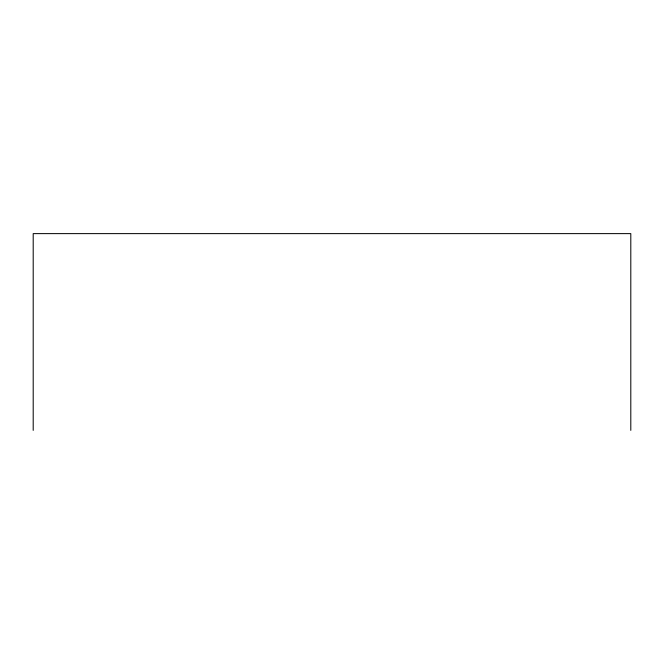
<?xml version="1.0" encoding="UTF-8"?>
<svg xmlns="http://www.w3.org/2000/svg" width="664" height="664" viewBox="0 0 664 664"><rect width="100%" height="100%" fill="white"/><g stroke="black" fill="none" stroke-linecap="round" stroke-linejoin="round"><path stroke-width="1" d="M630.8 430.38L630.8 233.62L33.2 233.62L33.2 430.38"/></g></svg>
